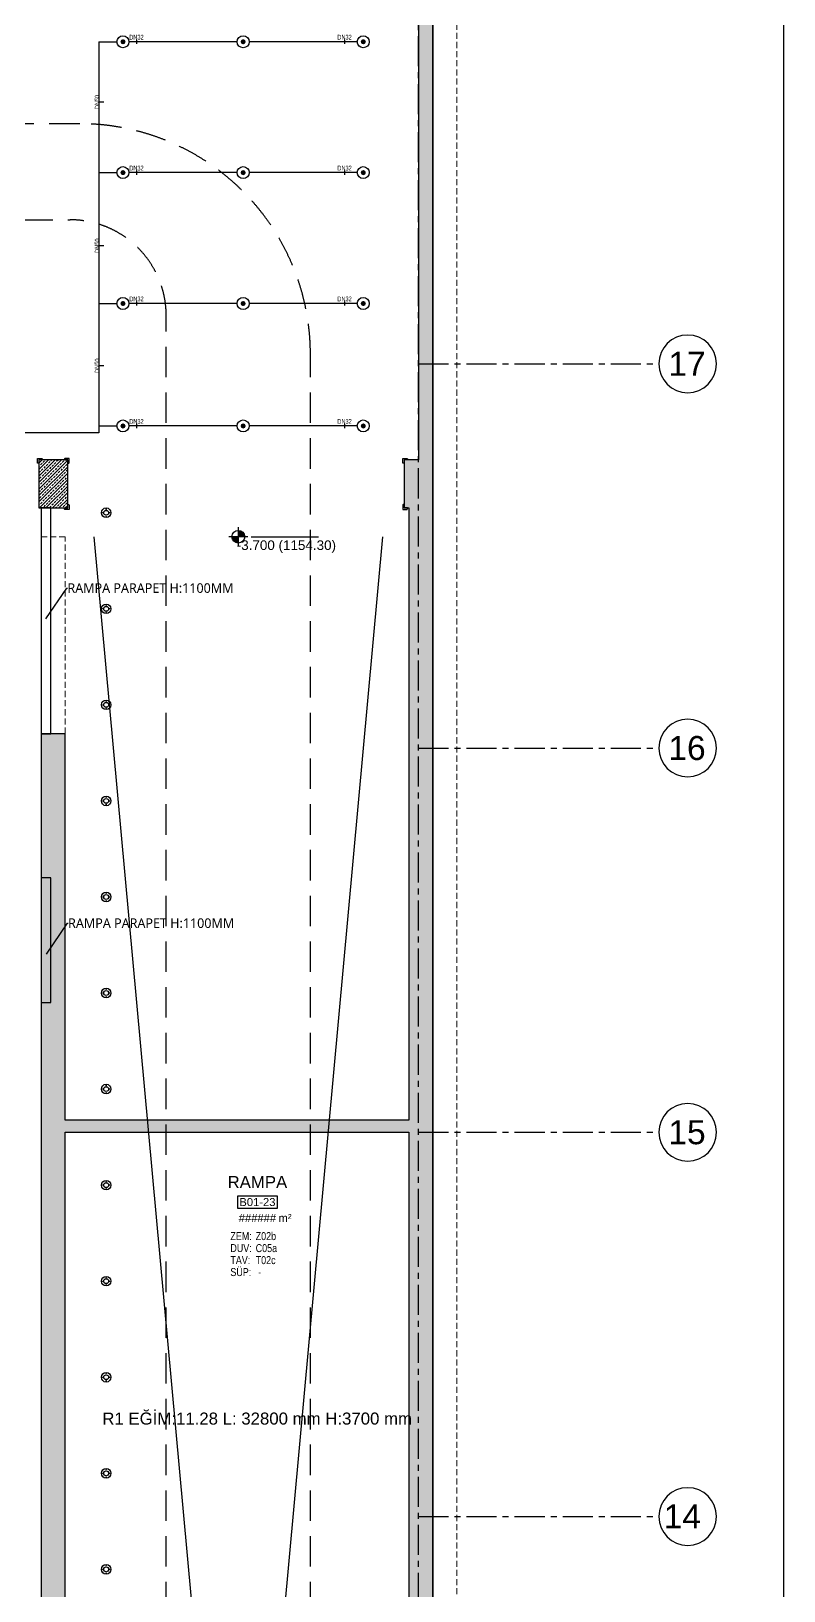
# Model space of a CAD drawing. Header units: millimetres. Extents: x -379292 to 1221486, y 92049 to 447512.
# Drawn here: x 415968 to 431628, y 191072 to 223545 of the extents above; entities that cross this region are included whole.
import ezdxf
from ezdxf import colors
from ezdxf.entities.mleader import LeaderData, LeaderLine
from ezdxf.enums import TextEntityAlignment as Align
from ezdxf.lldxf.tags import DXFTag
from ezdxf.math import Vec2, Vec3

# ---------------------------------------------------------------- set-up
doc = ezdxf.new("R2010")
doc.units = ezdxf.units.MM
doc.linetypes.add('CENTER', pattern=[2, 1.25, -0.25, 0.25, -0.25])
doc.linetypes.add('HIDDEN', pattern=[9.525, 6.35, -3.175])
for name, color, linetype in [('-M-YNGN-BORUID', 7, 'Continuous'), ('-M-YNGN-BORUUZUN', 7, 'Continuous'), ('-M-YNGN-BORUYUK', 7, 'Continuous'), ('-M-YNGN-SPR-YUK', 7, 'Continuous'), ('-M-YNGN-ZON4-CAP-', 7, 'Continuous'), ('-M-YNGN-ZON4-SPR-', 7, 'Continuous'), ('05_AXIS', 211, 'CENTER'), ('05_AXIS NAME', 7, 'Continuous'), ('05_CONCRETE VIEW', 142, 'Continuous'), ('05_HATCH CONCRETE', 141, 'Continuous'), ('05_HATCH SOLID-1', 252, 'Continuous'), ('05_HATCH SOLID-2', 253, 'Continuous'), ('05_MATERIAL TEXT', 112, 'Continuous'), ('05_PLAN LEVEL', 2, 'Continuous'), ('05_ROAD', 52, 'Continuous'), ('05_ROOM M2', 161, 'Continuous'), ('05_ROOM NAME', 153, 'Continuous'), ('05_ROOM NUMBER', 152, 'Continuous'), ('05_SLOPE', 91, 'Continuous'), ('05_SYMBOL', 2, 'Continuous'), ('05_TEXT 2.5', 212, 'Continuous'), ('05_TEXT 5', 7, 'Continuous')]:
    doc.layers.add(name, color=color, linetype=linetype)
doc.layers.add('-M-YNGN-SPR-CAPCIZGI', color=188, linetype='Continuous', plot=False)
doc.layers.add('-M-YNGN-ZON4', color=3, linetype='SP', lineweight=30)
doc.layers.add('06_FORMWORK HIDDEN', color=252, linetype='HIDDEN2', lineweight=0)
doc.styles.add('CIZGI', font='tahoma.ttf', dxfattribs={"width": 0.8, "oblique": 20})
doc.styles.add('DIM', font='arial.ttf')
doc.styles.add('HCAD', font='HCAD.SHX', dxfattribs={"width": 0.8, "height": 0.2})
doc.styles.add('PIPESIZE', font='hcad.shx', dxfattribs={"width": 0.8})
doc.styles.add('SPR-NOT', font='romans.shx')
doc.styles.get("Standard").update_dxf_attribs({"font": 'segoeuil.ttf'})
doc.styles.add('YAZI-2', font='arial.ttf', dxfattribs={"height": 2})
doc.styles.add('YAZI-3', font='arial.ttf', dxfattribs={"height": 3})
doc.styles.add('YAZI-5', font='arial.ttf', dxfattribs={"height": 5})
tags = doc.linetypes.add('HIDDEN2', pattern=[0.1875, 0.125, -0.0625]).pattern_tags.tags
tags[6:7] = [DXFTag(74, 4), DXFTag(75, 0), DXFTag(340, '0'), DXFTag(46, 0.0), DXFTag(50, 0.0), DXFTag(44, 0.0), DXFTag(45, 0.0)]
tags[4:5] = [DXFTag(74, 4), DXFTag(75, 0), DXFTag(340, '0'), DXFTag(46, 0.0), DXFTag(50, 0.0), DXFTag(44, 0.0), DXFTag(45, 0.0)]
doc.linetypes.add('SP', pattern='A,2,-0.1,["SP",CIZGI,S=0.14,R=0.2,X=0,Y=-0.07],-0.255', length=2.355)
pattern_1 = [(225, (905000, -3e-07), (67.351921, -67.351921), []), (225, (904932.65, -3e-07), (67.351921, -67.351921), [47.625, -23.8125])]

# ---------------------------------------------------------------- blocks, each defined once
blk = doc.blocks.new('AWAKS ADI')
at = {"layer": '05_AXIS NAME', "color": 2}
blk.add_circle((0, 0), 6, dxfattribs=at)
at = {"layer": '05_AXIS NAME', "style": 'YAZI-5'}
blk.add_attdef('AKSADI', text='', height=5, dxfattribs=at).set_placement((0, 0), align=Align.MIDDLE_CENTER)
blk = doc.blocks.new('202_Aks')
at = {"layer": '05_AXIS', "ltscale": 500}
for p, q in [((137900, -182300), (137900, 5000)), ((137900, -61500), (142900, -61500)), ((137900, -69500), (142900, -69500)), ((137900, -77500), (142900, -77500)), ((137900, -85500), (142900, -85500))]:
    blk.add_line(p, q, dxfattribs=at)
at = {"layer": '05_AXIS NAME'}
ref = blk.add_blockref('AWAKS ADI', (143500, -61500), dxfattribs=dict(at, xscale=-100, yscale=100, zscale=100))
ref.add_attrib('AKSADI', '17', dxfattribs={"height": 500, "style": 'YAZI-5'}).set_placement((143486, -61498), align=Align.MIDDLE_CENTER)
ref = blk.add_blockref('AWAKS ADI', (143500, -69500), dxfattribs=dict(at, xscale=-100, yscale=100, zscale=100))
ref.add_attrib('AKSADI', '16', dxfattribs={"height": 500, "style": 'YAZI-5'}).set_placement((143486, -69498), align=Align.MIDDLE_CENTER)
ref = blk.add_blockref('AWAKS ADI', (143500, -77500), dxfattribs=dict(at, xscale=-100, yscale=100, zscale=100))
ref.add_attrib('AKSADI', '15', dxfattribs={"height": 500, "style": 'YAZI-5'}).set_placement((143486, -77498), align=Align.MIDDLE_CENTER)
ref = blk.add_blockref('AWAKS ADI', (143500, -85500), dxfattribs=dict(at, xscale=-100, yscale=100, zscale=100))
ref.add_attrib('AKSADI', '14 ', dxfattribs={"height": 500, "style": 'YAZI-5'}).set_placement((143486, -85498), align=Align.MIDDLE_CENTER)
blk = doc.blocks.new('PLAN KOT IKILI')
at = {"layer": '05_PLAN LEVEL'}
h = blk.add_hatch(color=2, dxfattribs=at)
h.paths.add_polyline_path([(0, 2), (0, 0), (2, 0, 0.414214)])
h.paths.add_polyline_path([(0, 0), (-2, 0, 0.414214), (0, -2)])
at = {"layer": '05_PLAN LEVEL', "color": 2}
for p, q in [((3, 0), (-3, 0)), ((0, 3), (0, -3)), ((4, 0), (25, 0))]:
    blk.add_line(p, q, dxfattribs=at)
blk.add_circle((0, 0), 2, dxfattribs=at)
at = {"layer": '05_PLAN LEVEL', "style": 'YAZI-3'}
for tag, p in [('BITMISKOT', (15, 3)), ('KABAKOT', (15, -3))]:
    blk.add_attdef(tag, text='', height=3, dxfattribs=at).set_placement(p, align=Align.MIDDLE)
blk = doc.blocks.new('başlık')
at = {"layer": '05_MATERIAL TEXT', "style": 'DIM', "width": 0.8}
for s, p in [('ZEM:', (0, 50)), ('DUV:', (0, -100)), ('TAV:', (0, -250)), ('SÜP:', (0, -400))]:
    blk.add_text(s, height=100, dxfattribs=at).set_placement(p, align=Align.MIDDLE_LEFT)
blk = doc.blocks.new('MAHAL')
at = {"layer": '05_ROOM NUMBER'}
blk.add_lwpolyline([(-5.46, -10.75), (4.54, -10.75), (4.54, -7.75), (-5.46, -7.75)], close=True, dxfattribs=at)
at = {"layer": '05_HATCH SOLID-1', "xscale": 0.02, "yscale": 0.02, "zscale": 0.02}
blk.add_blockref('başlık', (-7.21, -18.75), dxfattribs=at)
at = {"layer": '05_MATERIAL TEXT', "style": 'DIM', "width": 0.8}
for tag, p in [('ZEMİN', (-0.89, -17.75)), ('TAVAN', (-0.89, -23.75)), ('DUVAR', (-0.89, -20.75)), ('SÜPÜRGELİK', (-0.89, -26.75))]:
    blk.add_attdef(tag, text='', height=2, dxfattribs=at).set_placement(p, align=Align.MIDDLE_LEFT)
at = {"layer": '05_ROOM M2', "insert": (6.45, -13.24), "char_height": 2, "attachment_point": 5, "style": 'YAZI-2'}
blk.add_mtext_dynamic_manual_height_columns('m²', width=6.9387, gutter_width=625, heights=[0], dxfattribs=at)
at = {"layer": '05_ROOM M2', "style": 'YAZI-2'}
blk.add_attdef('MAHALM2', text='', height=2, dxfattribs=at).set_placement((-0.46, -13.25), align=Align.MIDDLE_CENTER)
at = {"layer": '05_ROOM NAME', "style": 'YAZI-3'}
for tag, p in [('INGMAHALADI', (-0.46, 0.75)), ('TURMAHALADI', (-0.46, -4.25))]:
    blk.add_attdef(tag, text='', height=3, dxfattribs=at).set_placement(p, align=Align.MIDDLE_CENTER)
at = {"layer": '05_ROOM NUMBER', "style": 'YAZI-2'}
blk.add_attdef('MAHALNO', text='', height=2, dxfattribs=at).set_placement((-0.46, -9.25), align=Align.MIDDLE_CENTER)
blk = doc.blocks.new('*U72')
at = {"linetype": 'ByBlock', "ltscale": 25}
for centre, radius in [((100, 100), 100), ((25, 100), 4), ((100, 100), 50), ((100, 175), 4), ((100, 25), 4), ((175, 100), 4), ((2100, 100), 100), ((2025, 100), 4), ((2100, 100), 50), ((2100, 175), 4), ((2100, 25), 4), ((2175, 100), 4), ((4100, 100), 100), ((4025, 100), 4), ((4100, 100), 50), ((4100, 175), 4), ((4100, 25), 4), ((4175, 100), 4), ((6100, 100), 100), ((6025, 100), 4), ((6100, 100), 50), ((6100, 175), 4), ((6100, 25), 4), ((6175, 100), 4), ((8100, 100), 100), ((8025, 100), 4), ((8100, 100), 50), ((8100, 175), 4), ((8100, 25), 4), ((8175, 100), 4), ((10100, 100), 100), ((10025, 100), 4), ((10100, 100), 50), ((10100, 175), 4), ((10100, 25), 4), ((10175, 100), 4), ((12100, 100), 100), ((12025, 100), 4), ((12100, 100), 50), ((12100, 175), 4), ((12100, 25), 4), ((12175, 100), 4), ((14100, 100), 100), ((14025, 100), 4), ((14100, 100), 50), ((14100, 175), 4), ((14100, 25), 4), ((14175, 100), 4), ((16100, 100), 100), ((16025, 100), 4), ((16100, 100), 50), ((16100, 175), 4), ((16100, 25), 4), ((16175, 100), 4), ((18100, 100), 100), ((18025, 100), 4), ((18100, 100), 50), ((18100, 175), 4), ((18100, 25), 4), ((18175, 100), 4), ((20100, 100), 100), ((20025, 100), 4), ((20100, 100), 50), ((20100, 175), 4), ((20100, 25), 4), ((20175, 100), 4), ((22100, 100), 100), ((22025, 100), 4), ((22100, 100), 50), ((22100, 175), 4), ((22100, 25), 4), ((22175, 100), 4)]:
    blk.add_circle(centre, radius, dxfattribs=at)
blk = doc.blocks.new('bariyer')
at = {"color": 8, "ltscale": 25}
blk.add_lwpolyline([(0, -70), (15, -70, 0.414214), (30, -55), (30, 30), (-55, 30, 0.414214), (-70, 15), (-70, 0), (0, 0)], format="xyb", close=True, dxfattribs=at)
blk = doc.blocks.new('SP-C-UP-12')
at = {"ltscale": 10}
blk.add_line((0, 0), (0, 0), dxfattribs=at)
at = {"color": 1, "linetype": 'Continuous'}
blk.add_circle((0, 0), 12.5, dxfattribs=at)
at = {"ltscale": 10}
for points in [[(-5.4, 0), (-3.8, 3.8), (-3.8, -3.8), (0, 5.4)], [(-3.8, -3.8), (0, 5.4), (0, -5.4), (3.8, 3.8)], [(0, -5.4), (3.8, 3.8), (3.8, -3.8), (5.4, 0)]]:
    blk.add_solid(points, dxfattribs=at)
at = {"layer": '-M-YNGN-SPR-YUK', "style": 'SPR-NOT', "width": 0.5, "flags": 9}
for tag, p in [('YUK', (0, 17.8)), ('CAP', (0, 14.4)), ('TIP', (0.2, 10.8))]:
    blk.add_attdef(tag, text='', height=2.5, dxfattribs=at).set_placement(p, align=Align.MIDDLE_CENTER)
blk = doc.blocks.new('SPRKL100')
at = {"layer": '-M-YNGN-SPR-CAPCIZGI'}
blk.add_line((0, 0.43), (0, -0.43), dxfattribs=at)
at = {"layer": '-M-YNGN-BORUID', "color": 0, "style": 'HCAD', "width": 0.8, "flags": 1}
blk.add_attdef('DIC', text='', height=0.4, dxfattribs=at).set_placement((0, -1.69), align=Align.CENTER)
at = {"layer": '-M-YNGN-BORUUZUN', "color": 0, "style": 'HCAD', "width": 0.7}
blk.add_attdef('BOY', text='', height=0.8, dxfattribs=at).set_placement((0, -1.08), align=Align.CENTER)
at = {"layer": '-M-YNGN-BORUYUK', "color": 6, "style": 'PIPESIZE', "width": 0.8}
blk.add_attdef('YUK', text='', height=0.5, dxfattribs=at).set_placement((0, 1.87), align=Align.CENTER)
at = {"color": 0, "style": 'PIPESIZE', "width": 0.7}
blk.add_attdef('CAP', text='', height=1, dxfattribs=at).set_placement((0, 0.45), align=Align.CENTER)
blk = doc.blocks.new('A$C69E781E7')
at = {"layer": '-M-YNGN-ZON4', "ltscale": 500}
for p, q in [((-305.9, -2137.6), (-305.9, -2951.9)), ((-305.9, -2137.6), (-268.4, -2137.6)), ((-18.4, -2137.6), (-243.4, -2137.6)), ((231.6, -2137.6), (6.6, -2137.6)), ((-305.9, -2410.1), (-268.4, -2410.1)), ((-18.4, -2410.1), (-243.4, -2410.1)), ((231.6, -2410.1), (6.6, -2410.1)), ((-305.9, -2682.6), (-268.4, -2682.6)), ((-18.4, -2682.6), (-243.4, -2682.6)), ((231.6, -2682.6), (6.6, -2682.6)), ((-305.9, -2951.9), (-480.9, -2951.9)), ((-305.9, -2937.6), (-268.4, -2937.6)), ((-18.4, -2937.6), (-243.4, -2937.6)), ((231.6, -2937.6), (6.6, -2937.6))]:
    blk.add_line(p, q, dxfattribs=at)
at = {"layer": '-M-YNGN-ZON4-CAP-'}
ref = blk.add_blockref('SPRKL100', (-227.8, -2137.6), dxfattribs=dict(at, xscale=10, yscale=10, zscale=10))
ref.add_attrib('CAP', 'DN32', dxfattribs={"layer": '0', "color": 0, "height": 10, "style": 'PIPESIZE', "width": 0.7}).set_placement((-227.8, -2133.1), align=Align.CENTER)
ref = blk.add_blockref('SPRKL100', (205.1, -2137.6), dxfattribs=dict(at, xscale=10, yscale=10, zscale=10))
ref.add_attrib('CAP', 'DN32', dxfattribs={"layer": '0', "color": 0, "height": 10, "style": 'PIPESIZE', "width": 0.7}).set_placement((205.1, -2133.1), align=Align.CENTER)
ref = blk.add_blockref('SPRKL100', (-300, -2263), dxfattribs=dict(at, xscale=10.00000000000001, yscale=10.00000000000001, zscale=10.00000000000001, rotation=90))
ref.add_attrib('CAP', 'DN50', dxfattribs={"layer": '0', "color": 0, "height": 10, "rotation": 90, "style": 'PIPESIZE', "width": 0.7}).set_placement((-304.5, -2263), align=Align.CENTER)
ref = blk.add_blockref('SPRKL100', (-227.8, -2410.1), dxfattribs=dict(at, xscale=10, yscale=10, zscale=10))
ref.add_attrib('CAP', 'DN32', dxfattribs={"layer": '0', "color": 0, "height": 10, "style": 'PIPESIZE', "width": 0.7}).set_placement((-227.8, -2405.6), align=Align.CENTER)
ref = blk.add_blockref('SPRKL100', (205.1, -2410.1), dxfattribs=dict(at, xscale=10, yscale=10, zscale=10))
ref.add_attrib('CAP', 'DN32', dxfattribs={"layer": '0', "color": 0, "height": 10, "style": 'PIPESIZE', "width": 0.7}).set_placement((205.1, -2405.6), align=Align.CENTER)
ref = blk.add_blockref('SPRKL100', (-300, -2562.1), dxfattribs=dict(at, xscale=10.00000000000001, yscale=10.00000000000001, zscale=10.00000000000001, rotation=90))
ref.add_attrib('CAP', 'DN50', dxfattribs={"layer": '0', "color": 0, "height": 10, "rotation": 90, "style": 'PIPESIZE', "width": 0.7}).set_placement((-304.5, -2562.1), align=Align.CENTER)
ref = blk.add_blockref('SPRKL100', (-227.8, -2682.6), dxfattribs=dict(at, xscale=10, yscale=10, zscale=10))
ref.add_attrib('CAP', 'DN32', dxfattribs={"layer": '0', "color": 0, "height": 10, "style": 'PIPESIZE', "width": 0.7}).set_placement((-227.8, -2678.1), align=Align.CENTER)
ref = blk.add_blockref('SPRKL100', (205.1, -2682.6), dxfattribs=dict(at, xscale=10, yscale=10, zscale=10))
ref.add_attrib('CAP', 'DN32', dxfattribs={"layer": '0', "color": 0, "height": 10, "style": 'PIPESIZE', "width": 0.7}).set_placement((205.1, -2678.1), align=Align.CENTER)
ref = blk.add_blockref('SPRKL100', (-300, -2812), dxfattribs=dict(at, xscale=10.00000000000001, yscale=10.00000000000001, zscale=10.00000000000001, rotation=90))
ref.add_attrib('CAP', 'DN50', dxfattribs={"layer": '0', "color": 0, "height": 10, "rotation": 90, "style": 'PIPESIZE', "width": 0.7}).set_placement((-304.5, -2812), align=Align.CENTER)
ref = blk.add_blockref('SPRKL100', (-227.8, -2937.6), dxfattribs=dict(at, xscale=10, yscale=10, zscale=10))
ref.add_attrib('CAP', 'DN32', dxfattribs={"layer": '0', "color": 0, "height": 10, "style": 'PIPESIZE', "width": 0.7}).set_placement((-227.8, -2933.1), align=Align.CENTER)
ref = blk.add_blockref('SPRKL100', (205.1, -2937.6), dxfattribs=dict(at, xscale=10, yscale=10, zscale=10))
ref.add_attrib('CAP', 'DN32', dxfattribs={"layer": '0', "color": 0, "height": 10, "style": 'PIPESIZE', "width": 0.7}).set_placement((205.1, -2933.1), align=Align.CENTER)
at = {"layer": '-M-YNGN-ZON4-SPR-'}
for p in [(-255.9, -2137.6), (-5.9, -2137.6), (244.1, -2137.6), (-255.9, -2410.1), (-5.9, -2410.1), (244.1, -2410.1), (-255.9, -2682.6), (-5.9, -2682.6), (244.1, -2682.6), (-255.9, -2937.6), (-5.9, -2937.6), (244.1, -2937.6)]:
    blk.add_blockref('SP-C-UP-12', p, dxfattribs=at)
blk = doc.blocks.new('OtoParkBodrumKatMimari')
at = {"layer": '05_HATCH CONCRETE'}
h = blk.add_hatch(dxfattribs=at)
h.set_pattern_fill('ANSI33', color=8, scale=15, angle=180, style=0)
h.set_pattern_definition(pattern_1)
h.paths.add_polyline_path([(96200, 177300), (96200, 177000), (96800, 177000), (96800, 177300), (104600, 177300), (104600, 177000), (105200, 177000), (105200, 177300), (113000, 177300), (113000, 177000), (113600, 177000), (113600, 177300), (121400, 177300), (121400, 177000), (122000, 177000), (122000, 177300), (127400, 177300), (127400, 177000), (128000, 177000), (128000, 177300), (135000, 177300), (135000, 177000), (135300, 177000), (135300, 172100), (135000, 172100), (135000, 171500), (135300, 171500), (135300, 164100), (135000, 164100), (135000, 163500), (135300, 163500), (135300, 156100), (135000, 156100), (135000, 155500), (135300, 155500), (135300, 148100), (135000, 148100), (135000, 147500), (135300, 147500), (135300, 144600), (135000, 144600), (135000, 144000), (135600, 144000), (135600, 144300), (142600, 144300), (142600, 144000), (142900, 144000), (142900, 140100), (142600, 140100), (142600, 139500), (142900, 139500), (142900, 132100), (142600, 132100), (142600, 131500), (142900, 131500), (142900, 127950), (142600, 127950), (142600, 127350), (142900, 127350), (142900, 124300), (142600, 124300), (142600, 123300), (142900, 123300), (142900, 113800), (142600, 113800), (142600, 112800), (142700, 112800), (142700, 100050), (135550, 100050), (135550, 108100), (135050, 108100), (135050, 83500), (135550, 83500), (135550, 99800), (142700, 99800), (142700, 78800), (142600, 78800), (142600, 77800), (142900, 77800), (142900, 68100), (142600, 68100), (142600, 67500), (143200, 67500), (143200, 144600), (135600, 144600), (135600, 177600), (71000, 177600), (71000, 177000), (71600, 177000), (71600, 177300), (79400, 177300), (79400, 177000), (80000, 177000), (80000, 177300), (87800, 177300), (87800, 177000), (88400, 177000), (88400, 177300)])
h = blk.add_hatch(dxfattribs=at)
h.set_pattern_fill('ANSI33', color=8, scale=15, angle=180, style=0)
h.set_pattern_definition(pattern_1)
h.paths.add_polyline_path([(135600, 113800), (135000, 113800), (135000, 112800), (135600, 112800)])
at = {"color": 5}
for points in [[(142900, 123300), (142900, 113800), (142600, 113800), (142600, 112800), (142700, 112800), (142700, 100050), (135550, 100050), (135550, 108100), (135050, 108100), (135050, 83500), (135550, 83500), (135550, 99800), (142700, 99800), (142700, 78800), (142600, 78800), (142600, 77800), (142900, 77800), (142900, 68100)], [(143200, 67500), (143200, 144600)]]:
    blk.add_lwpolyline(points, dxfattribs=at)
blk.add_lwpolyline([(135600, 113800), (135000, 113800), (135000, 112800), (135600, 112800)], close=True, dxfattribs=at)
at = {"layer": '05_CONCRETE VIEW', "ltscale": 25}
for points in [[(135050, 112800), (135050, 108100), (135250, 108100), (135250, 112800)], [(135050, 105100), (135050, 102500), (135250, 102500), (135250, 105100)]]:
    blk.add_lwpolyline(points, close=True, dxfattribs=at)
at = {"layer": '05_HATCH SOLID-2', "color": 251, "ltscale": 25}
blk.add_lwpolyline([(150500, -8770), (150500, 187430), (4700, 187430), (4700, 177600), (135600, 177600), (135600, 144600), (143200, 144600), (143200, 59700), (90240, -300), (70300, -300), (63119, 5881)], dxfattribs=at)
at = {"layer": '05_SLOPE'}
for points in [[(138250, 89250), (136150, 112200)], [(142150, 112200), (140000, 88680)]]:
    blk.add_lwpolyline(points, dxfattribs=at)
at = {"layer": '05_SYMBOL', "color": 252, "linetype": 'HIDDEN', "ltscale": 100}
for points in [[(140650, 88852), (140650, 116000, 0.414214), (135850, 120800), (128600, 120800)], [(137650, 116800, 0.414214), (135650, 118800)]]:
    blk.add_lwpolyline(points, format="xyb", dxfattribs=at)
for points in [[(19400, 118800), (135650, 118800)], [(137650, 88852), (137650, 116800)]]:
    blk.add_lwpolyline(points, dxfattribs=at)
at = {"layer": '06_FORMWORK HIDDEN', "linetype": 'HIDDEN', "ltscale": 20}
for p, q in [((143700, 59511), (143700, 145100)), ((135050, 108100), (135050, 112800)), ((135250, 108100), (135250, 112800)), ((135550, 112200), (135050, 112200)), ((135550, 108100), (135550, 112200))]:
    blk.add_line(p, q, dxfattribs=at)
at = {"layer": '05_AXIS'}
blk.add_blockref('202_Aks', (5000, 177300), dxfattribs=at)
at = {"layer": '05_PLAN LEVEL'}
ref = blk.add_blockref('PLAN KOT IKILI', (139150, 112200), dxfattribs=dict(at, xscale=66.66666666666666, yscale=66.66666666666666, zscale=66.66666666666666))
ref.add_attrib('KABAKOT', '-3.700 (1154.30)', dxfattribs={"height": 200, "style": 'YAZI-3'}).set_placement((140150, 112000), align=Align.MIDDLE)
at = {"layer": '05_ROAD', "rotation": 270}
blk.add_blockref('*U72', (136300, 112800), dxfattribs=at)
at = {"layer": '05_ROOM NUMBER'}
ref = blk.add_blockref('MAHAL', (139585, 99119), dxfattribs=dict(at, xscale=83.33333333333333, yscale=83.33333333333333, zscale=83.33333333333333))
ref.add_attrib('TURMAHALADI', 'RAMPA', dxfattribs={"layer": '05_ROOM NAME', "height": 250, "style": 'YAZI-3'}).set_placement((139547, 98764), align=Align.MIDDLE_CENTER)
ref.add_attrib('MAHALNO', 'B01-23', dxfattribs={"height": 166.7, "style": 'YAZI-2'}).set_placement((139547, 98348), align=Align.MIDDLE_CENTER)
ref.add_attrib('MAHALM2', '######', dxfattribs={"layer": '05_ROOM M2', "height": 166.7, "style": 'YAZI-2'}).set_placement((139547, 98014), align=Align.MIDDLE_CENTER)
ref.add_attrib('ZEMİN', 'Z02b', dxfattribs={"layer": '05_MATERIAL TEXT', "height": 166.7, "style": 'DIM', "width": 0.8}).set_placement((139511, 97639), align=Align.MIDDLE_LEFT)
ref.add_attrib('DUVAR', 'C05a', dxfattribs={"layer": '05_MATERIAL TEXT', "height": 166.7, "style": 'DIM', "width": 0.8}).set_placement((139511, 97389), align=Align.MIDDLE_LEFT)
ref.add_attrib('TAVAN', 'T02c', dxfattribs={"layer": '05_MATERIAL TEXT', "height": 166.7, "style": 'DIM', "width": 0.8}).set_placement((139511, 97139), align=Align.MIDDLE_LEFT)
ref.add_attrib('SÜPÜRGELİK', ' -', dxfattribs={"layer": '05_MATERIAL TEXT', "height": 166.7, "style": 'DIM', "width": 0.8}).set_placement((139511, 96889), align=Align.MIDDLE_LEFT)
at = {"layer": '05_SYMBOL', "color": 8, "xscale": -1}
for p in [(135000, 113800), (142600, 113800)]:
    blk.add_blockref('bariyer', p, dxfattribs=at)
at = {"layer": '05_SYMBOL', "color": 8}
blk.add_blockref('bariyer', (135600, 113800), dxfattribs=at)
at = {"layer": '05_SYMBOL', "color": 8, "xscale": -1, "rotation": 180}
blk.add_blockref('bariyer', (135600, 112800), dxfattribs=at)
at = {"layer": '05_SYMBOL', "color": 8, "rotation": 180}
blk.add_blockref('bariyer', (142600, 112800), dxfattribs=at)
at = {"layer": '05_TEXT 2.5', "insert": (136320, 93965), "char_height": 250, "attachment_point": 1, "style": 'DIM'}
blk.add_mtext_dynamic_manual_height_columns('R1 EĞİM:11.28 L: 32800 mm H:3700 mm', width=10782.68, gutter_width=625, heights=[0], dxfattribs=at)
at = {"layer": '05_TEXT 5'}
ml = blk.add_multileader_mtext('Standard', dxfattribs=at)
ml.set_content('RAMPA PARAPET H:1100MM', color=256)
ml.set_leader_properties()
ml.build(insert=Vec2(0, 0))
ctx = ml.context
ctx.base_point, ctx.char_height, ctx.plane_origin = Vec3(135592, 111131), 200, Vec3(135143, 110485)
notes = []
notes.append((ctx, [(0, (1, 1, 0), (135584, 111131), (1, 0), 8, [(0, [(135143, 110485)], 0, [])])]))
ctx.mtext.insert, ctx.mtext.flow_direction = Vec3(135594, 111232), 5
ml = blk.add_multileader_mtext('Standard', dxfattribs=at)
ml.set_content('RAMPA PARAPET H:1100MM', color=256)
ml.set_leader_properties()
ml.build(insert=Vec2(0, 0))
ctx = ml.context
ctx.base_point, ctx.char_height, ctx.plane_origin = Vec3(135606, 104153), 200, Vec3(135158, 103508)
notes.append((ctx, [(0, (1, 1, 0), (135598, 104153), (1, 0), 8, [(0, [(135158, 103508)], 0, [])])]))
ctx.mtext.insert, ctx.mtext.flow_direction = Vec3(135608, 104255), 5
for ctx, leaders in notes:
    for number, flags, end, landing, length, lines in leaders:
        leader = LeaderData()
        leader.index, (leader.has_last_leader_line, leader.has_dogleg_vector, leader.attachment_direction) = number, flags
        leader.last_leader_point, leader.dogleg_vector, leader.dogleg_length = Vec3(end), Vec3(landing), length
        for number, points, colour, breaks in lines:
            line = LeaderLine()
            line.index, line.vertices, line.color, line.breaks = number, Vec3.list(points), colors.encode_raw_color(colour), breaks
            leader.lines.append(line)
        ctx.leaders.append(leader)

msp = doc.modelspace()

# ---------------------------------------------------------------- block references
at = {"color": 8}
msp.add_blockref('OtoParkBodrumKatMimari', (281127.6, 100818.8), dxfattribs=at)

# ---------------------------------------------------------------- next in the draw order: block references
at = {"layer": '-M-YNGN-ZON4', "ltscale": 25, "xscale": 10, "yscale": 10, "zscale": 10}
msp.add_blockref('A$C69E781E7', (420436.6, 244701.5), dxfattribs=at)

doc.saveas('drawing.dxf')
